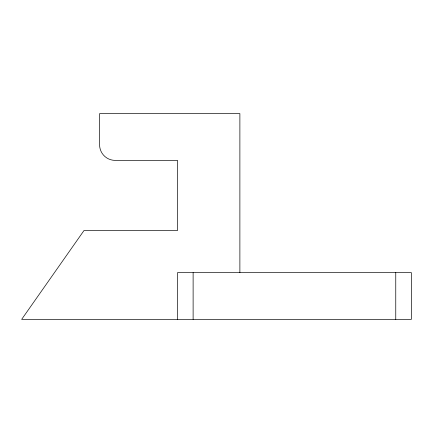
<?xml version="1.0" encoding="UTF-8"?>
<svg xmlns="http://www.w3.org/2000/svg" width="433" height="433" viewBox="0 0 433 433"><rect width="100%" height="100%" fill="white"/><g stroke="black" fill="none" stroke-linecap="round" stroke-linejoin="round"><path stroke-width="0.65" d="M395.762 272.617L395.762 319.381M239.882 272.617L239.882 113.619L99.59 113.619L99.59 144.795A15.588 15.588 0 0 0 115.178 160.383L177.53 160.383L177.53 230.529L84.002 230.529L21.65 319.381L411.35 319.381L411.35 272.617L177.53 272.617L177.53 319.381M193.118 272.617L193.118 319.381"/></g></svg>
